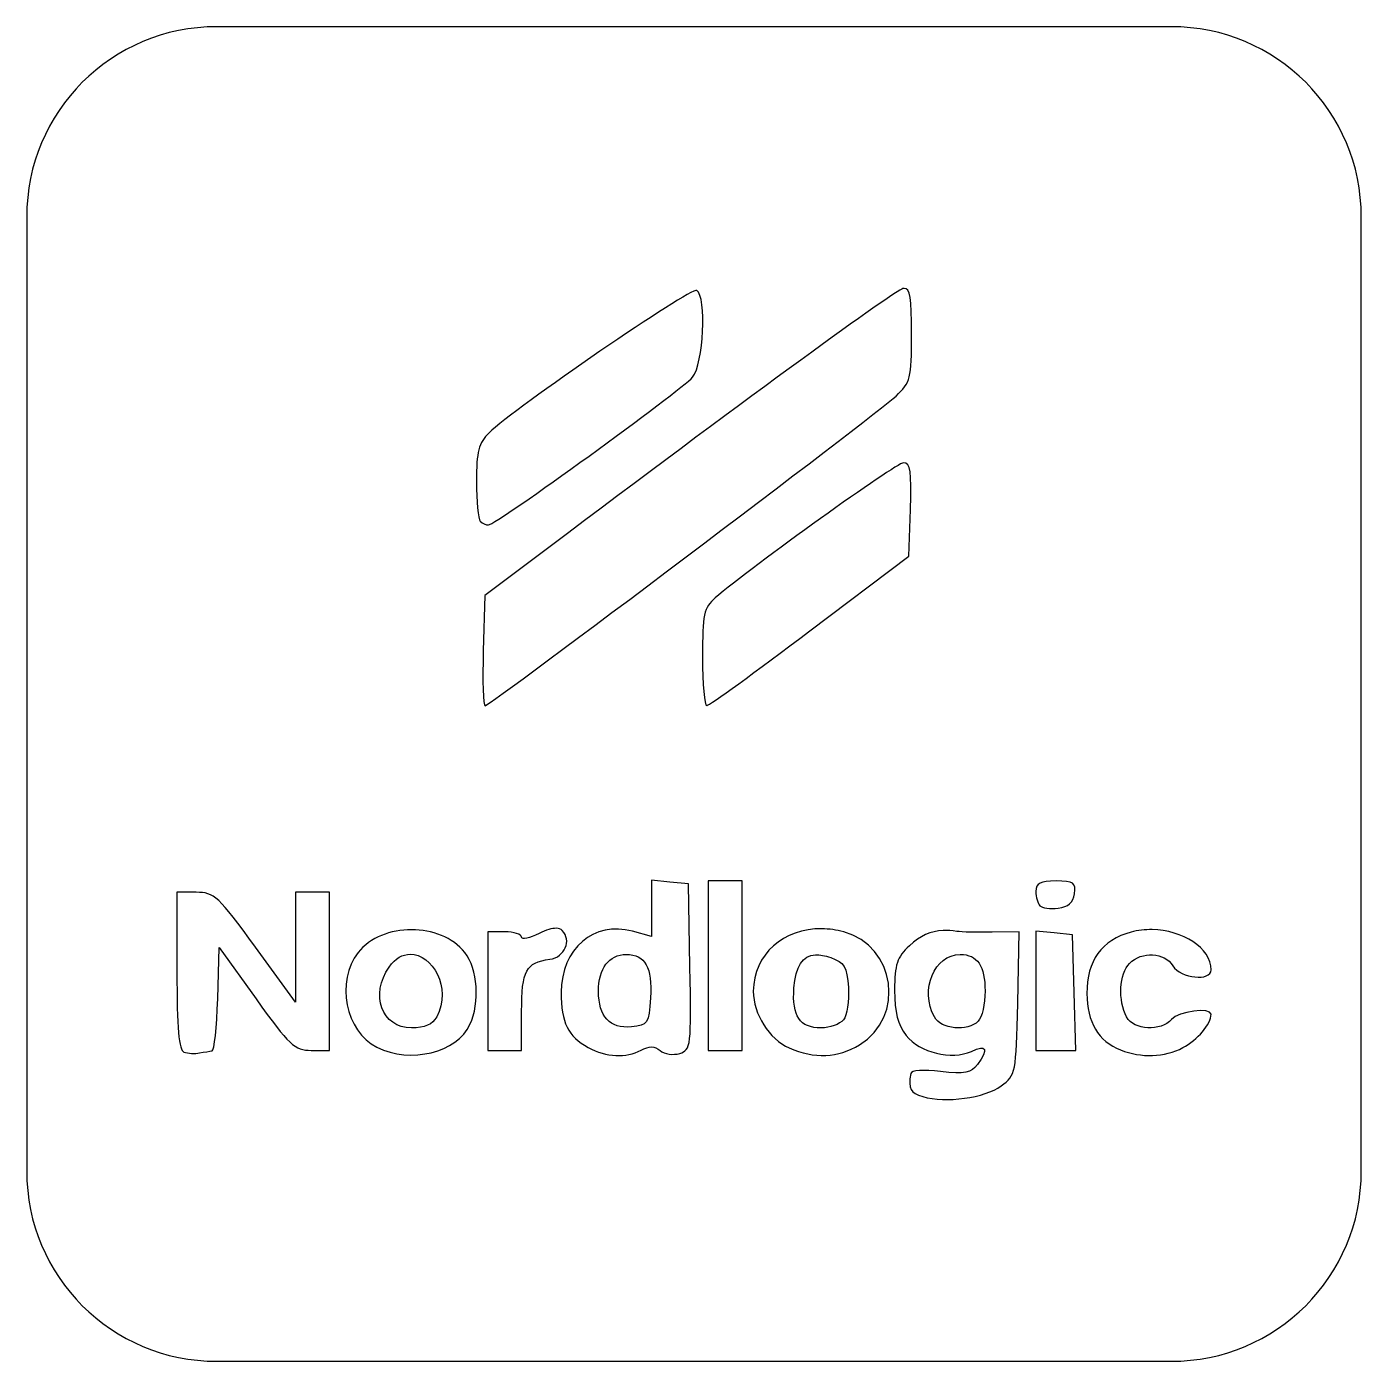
# Model space of a CAD drawing. Extents: x 116.8 to 206.6, y 45.2 to 135.
import ezdxf

# ---------------------------------------------------------------- set-up
doc = ezdxf.new("R2010")
doc.units = 0
doc.layers.add('Layer_1', color=7, linetype='CONTINUOUS')

msp = doc.modelspace()

# ---------------------------------------------------------------- linework, layer by layer
at = {"layer": 'Layer_1', "color": 1}
for points in [[(193.775872, 135.021533), (129.562047, 135.021533), (129.562047, 135.021533)], [(116.75401, 122.212942), (116.75401, 57.999118)], [(206.584463, 57.999118), (206.584463, 122.212942)], [(129.562047, 45.19053), (193.775872, 45.19053)]]:
    msp.add_lwpolyline(points, dxfattribs=at)
at = {"layer": 'Layer_1', "color": 7}
for points in [[(161.857752, 117.269092), (161.857752, 117.269092)], [(175.820586, 117.402487), (175.820586, 117.402487)], [(175.775386, 105.667114), (175.775386, 105.667114)], [(169.466728, 94.357279), (176.123202, 99.390977), (176.233447, 102.529046)], [(153.154064, 100.91233), (147.595607, 96.728056), (147.486466, 93.019481)], [(158.816147, 77.567814), (158.816147, 75.672734), (158.816147, 73.777104), (157.526855, 74.133742)], [(161.393629, 71.748081), (161.288897, 77.329686), (160.05252, 77.44875), (158.816147, 77.567814), (158.816147, 77.567814)], [(162.620082, 77.519856), (162.620082, 71.814228), (162.620082, 66.108598), (163.761098, 66.108598), (164.902114, 66.108598), (164.902114, 71.814228), (164.902114, 77.519856), (163.761098, 77.519856), (162.620082, 77.519856), (162.620082, 77.519856)], [(186.039015, 77.519856), (186.039015, 77.519856)], [(126.865504, 76.75918), (126.865504, 71.465309)], [(128.164717, 76.75918), (126.865504, 76.75918), (126.865504, 76.75918)], [(135.89937, 66.119072), (137.135195, 66.108598), (137.135195, 71.433889), (137.135195, 76.75918), (135.99418, 76.75918), (134.853164, 76.75918), (134.853164, 73.057217), (134.853164, 69.355257), (132.158272, 73.057217)], [(142.651757, 74.242881), (142.651757, 74.242881)], [(148.926793, 74.096258), (147.785777, 74.096258), (147.785777, 70.102703), (147.785777, 66.108598), (148.926793, 66.108598), (150.067809, 66.108598), (150.067809, 68.724666)], [(152.4, 74.334383), (152.4, 74.334383)], [(170.28473, 74.303516), (170.28473, 74.303516)], [(178.445473, 74.186106), (178.445473, 74.186106)], [(183.456572, 69.287456), (183.562955, 74.097361), (181.745049, 74.070352)], [(184.681371, 74.144766), (184.681371, 70.126407), (184.681371, 66.108598), (186.025784, 66.108598), (187.370201, 66.108598), (187.26216, 70.007343), (187.153573, 73.906091), (185.917197, 74.025152), (184.681371, 74.144766), (184.681371, 74.144766)], [(192.498156, 74.248395), (192.498156, 74.248395)], [(129.608902, 69.580702), (129.718043, 73.052809), (132.190795, 69.591175)], [(142.559154, 72.589786), (142.559154, 72.589786)], [(157.104622, 72.574905), (157.104622, 72.574905)], [(169.850923, 72.546793), (169.850923, 72.546793)], [(179.595309, 72.574905), (179.595309, 72.574905)]]:
    msp.add_lwpolyline(points, dxfattribs=at)
at = {"layer": 'Layer_1', "color": 1}
for points in [[(129.562047, 135.021533), (122.466111, 135.021533), (116.75401, 129.308878), (116.75401, 122.212942)], [(206.584463, 122.212942), (206.584463, 129.308878), (200.871808, 135.021533), (193.775872, 135.021533)], [(116.75401, 57.999118), (116.75401, 50.903182), (122.466114, 45.19053), (129.562047, 45.19053)], [(193.775872, 45.19053), (200.871808, 45.19053), (206.584463, 50.903182), (206.584463, 57.999118)]]:
    msp.add_open_spline(points, degree=3, dxfattribs=at)
at = {"layer": 'Layer_1', "color": 7}
for points in [[(161.857752, 117.269092), (161.478654, 117.50339), (149.518745, 109.304468), (147.880586, 107.687317)], [(175.735147, 117.39091), (175.188482, 117.274621), (165.471049, 110.18346), (153.154064, 100.91233)], [(161.573876, 111.43062), (162.318164, 112.310659), (162.538774, 116.8482), (161.857752, 117.269092)], [(175.820586, 117.402487), (175.793451, 117.401285), (175.765214, 117.397308), (175.735147, 117.39091)], [(176.313372, 114.323951), (176.313372, 116.812397), (176.227633, 117.420524), (175.820586, 117.402487)], [(175.267166, 110.159519), (176.247606, 111.073408), (176.313372, 111.334063), (176.313372, 114.323951)], [(147.836489, 101.48284), (148.31005, 101.48284), (160.825617, 110.545887), (161.573876, 111.43062)], [(147.607184, 89.310903), (147.918684, 89.310903), (173.950969, 108.93266), (175.267166, 110.159519)], [(147.880586, 107.687317), (147.170806, 106.986641), (147.0251, 106.428649), (147.0251, 104.416407)], [(175.775386, 105.667114), (175.286075, 105.667114), (165.567216, 98.694828), (163.095229, 96.570409)], [(176.233447, 102.529046), (176.324285, 105.109322), (176.242924, 105.667114), (175.775386, 105.667114)], [(147.0251, 104.416407), (147.0251, 103.081956), (147.139194, 101.875859), (147.27866, 101.736397)], [(147.27866, 101.736397), (147.418129, 101.596925), (147.669098, 101.48284), (147.836489, 101.48284)], [(163.095229, 96.570409), (162.331414, 95.913991), (162.239743, 95.484206), (162.239743, 92.572994)], [(162.524722, 89.316965), (162.681624, 89.320312), (165.805697, 91.588704), (169.466728, 94.357279)], [(147.486466, 93.019481), (147.426593, 90.979759), (147.480884, 89.310903), (147.607184, 89.310903)], [(162.239743, 92.572994), (162.239743, 90.778947), (162.367821, 89.31355), (162.524722, 89.316965)], [(186.039015, 77.519856), (184.975994, 77.519856), (184.681371, 77.368537), (184.681371, 76.822569)], [(187.275391, 76.663819), (187.381961, 77.414203), (187.229476, 77.519856), (186.039015, 77.519856)], [(132.158272, 73.057217), (129.658742, 76.490783), (129.369549, 76.75918), (128.164717, 76.75918)], [(184.681371, 76.822569), (184.681371, 76.439029), (184.803494, 76.003154), (184.952569, 75.854084)], [(186.188395, 75.695334), (186.856093, 75.773199), (187.191303, 76.071751), (187.275391, 76.663819)], [(184.952569, 75.854084), (185.101639, 75.704995), (185.657558, 75.633429), (186.188395, 75.695334)], [(157.526855, 74.133742), (154.935493, 74.849252), (152.730177, 72.960708), (152.730177, 70.026085)], [(142.651757, 74.242881), (141.258296, 74.243643), (139.865204, 73.730845), (139.057834, 72.704439)], [(146.246785, 72.700581), (145.438721, 73.727864), (144.04522, 74.242121), (142.651757, 74.242881)], [(150.067809, 73.745134), (150.067809, 73.938303), (149.554398, 74.096258), (148.926793, 74.096258)], [(151.241345, 73.979401), (150.596044, 73.657481), (150.067809, 73.551967), (150.067809, 73.745134)], [(152.4, 74.334383), (152.118289, 74.343513), (151.734667, 74.225504), (151.241345, 73.979401)], [(151.965643, 72.252994), (152.972567, 72.392852), (153.459561, 73.519562), (152.798529, 74.180594)], [(152.798529, 74.180594), (152.701684, 74.277439), (152.569029, 74.328905), (152.4, 74.334383)], [(170.28473, 74.303516), (167.725939, 74.334916), (165.662791, 72.591627), (165.662791, 70.102703)], [(171.747657, 74.096811), (171.249766, 74.230878), (170.758581, 74.297702), (170.28473, 74.303516)], [(172.804336, 66.490592), (175.905651, 68.381464), (175.242463, 73.155755), (171.747657, 74.096811)], [(178.445473, 74.186106), (177.59198, 74.148776), (176.891625, 73.824667), (176.178326, 73.163603)], [(179.35608, 74.129331), (179.031273, 74.178672), (178.72997, 74.198549), (178.445473, 74.186106)], [(181.745049, 74.070352), (180.745085, 74.055352), (179.669883, 74.081658), (179.35608, 74.129331)], [(191.084841, 74.079722), (189.117148, 73.549878), (188.102711, 72.141809), (188.113238, 69.95608)], [(192.498156, 74.248395), (192.025877, 74.256842), (191.547547, 74.204315), (191.084841, 74.079722)], [(196.472418, 71.539172), (196.472418, 73.024383), (194.544699, 74.211791), (192.498156, 74.248395)], [(176.178326, 73.163603), (175.328797, 72.376285), (175.172356, 71.910015), (175.172356, 70.172158)], [(190.984519, 71.977387), (191.816411, 72.809282), (193.329794, 72.724466), (193.898243, 71.814228)], [(139.057834, 72.704439), (137.539854, 70.77464), (138.215988, 67.370676), (140.323976, 66.330738)], [(141.150797, 71.729342), (141.570504, 72.328553), (142.069272, 72.584704), (142.559154, 72.589786)], [(142.559154, 72.589786), (144.028801, 72.605041), (145.417994, 70.363358), (144.348951, 68.365826)], [(146.591844, 67.856502), (147.27737, 69.361065), (147.118364, 71.592549), (146.246785, 72.700581)], [(150.067809, 68.724666), (150.067809, 71.508607), (150.347288, 72.028212), (151.965643, 72.252994)], [(155.240965, 70.102703), (155.240965, 71.63206), (155.951722, 72.574905), (157.104622, 72.574905)], [(157.104622, 72.574905), (158.387937, 72.574905), (158.874308, 71.709135), (158.743385, 69.656769)], [(168.397369, 70.320985), (168.504768, 71.778482), (168.969724, 72.504332), (169.850923, 72.546793)], [(169.850923, 72.546793), (170.144657, 72.560946), (170.484411, 72.499089), (170.872878, 72.363238)], [(170.872878, 72.363238), (171.786784, 72.04363), (171.955993, 71.756257), (172.057438, 70.352405)], [(177.847955, 68.365826), (176.857745, 70.216049), (177.837042, 72.574905), (179.595309, 72.574905)], [(179.595309, 72.574905), (180.746067, 72.574905), (181.257773, 71.813867), (181.257773, 70.102703)], [(190.780568, 68.365826), (190.198471, 69.45349), (190.302464, 71.295332), (190.984519, 71.977387)], [(126.865504, 71.465309), (126.865504, 67.573047), (126.991042, 66.128103), (127.340651, 66.005519)], [(142.650656, 67.629951), (140.663721, 67.629951), (139.845641, 69.865972), (141.150797, 71.729342)], [(160.710121, 65.915674), (161.467842, 66.156164), (161.49456, 66.387688), (161.393629, 71.748081)], [(193.898243, 71.814228), (194.430952, 70.961232), (196.472418, 70.743046), (196.472418, 71.539172)], [(157.452438, 67.706021), (156.001023, 67.564388), (155.240965, 68.388285), (155.240965, 70.102703)], [(165.662791, 70.102703), (165.662791, 68.565137), (166.733104, 66.86426), (168.064987, 66.284987)], [(170.227405, 67.629951), (168.794216, 67.629951), (168.257265, 68.419637), (168.397369, 70.320985)], [(172.057438, 70.352405), (172.122521, 69.451718), (171.973209, 68.470691), (171.725607, 68.172348)], [(175.172356, 70.172158), (175.172356, 68.67467), (175.384279, 67.843692), (175.94957, 67.125039)], [(181.257773, 70.102703), (181.257773, 69.244976), (181.052411, 68.3374), (180.801368, 68.086358)], [(129.228562, 66.079383), (129.377612, 66.09539), (129.548752, 67.671107), (129.608902, 69.580702)], [(132.190795, 69.591175), (134.428732, 66.458023), (134.780398, 66.128667), (135.89937, 66.119072)], [(152.730177, 70.026085), (152.730177, 67.981332), (153.181239, 67.062529), (154.546983, 66.321368)], [(158.743385, 69.656769), (158.632164, 67.913203), (158.566683, 67.814756), (157.452438, 67.706021)], [(182.347526, 63.729552), (183.326907, 64.459966), (183.352573, 64.588668), (183.456572, 69.287456)], [(188.113238, 69.95608), (188.122622, 68.007832), (188.879246, 66.741547), (190.387001, 66.149938)], [(144.348951, 68.365826), (144.077162, 67.857987), (143.551106, 67.629951), (142.650656, 67.629951)], [(180.801368, 68.086358), (180.078112, 67.363101), (178.294216, 67.531978), (177.847955, 68.365826)], [(193.810049, 68.20046), (193.123388, 67.373084), (191.257318, 67.475017), (190.780568, 68.365826)], [(196.472418, 68.555993), (196.472418, 69.02996), (194.252407, 68.733471), (193.810049, 68.20046)], [(194.578441, 66.302626), (195.549492, 66.804781), (196.472418, 67.903032), (196.472418, 68.555993)], [(140.323976, 66.330738), (142.601239, 65.207291), (145.731961, 65.969268), (146.591844, 67.856502)], [(171.725607, 68.172348), (171.478005, 67.874006), (170.803779, 67.629951), (170.227405, 67.629951)], [(168.064987, 66.284987), (169.77671, 65.54051), (171.358622, 65.609141), (172.804336, 66.490592)], [(175.94957, 67.125039), (176.862026, 65.96504), (178.997748, 65.443115), (180.336142, 66.052924)], [(180.336142, 66.052924), (181.368974, 66.523513), (181.510059, 66.218575), (180.744041, 65.17098)], [(127.340651, 66.005519), (127.602152, 65.91384), (128.073054, 65.886086), (128.386857, 65.944336)], [(128.386857, 65.944336), (128.70066, 66.002584), (129.079512, 66.063381), (129.228562, 66.079383)], [(154.546983, 66.321368), (155.787635, 65.648093), (157.069559, 65.580868), (158.105077, 66.135057)], [(158.105077, 66.135057), (158.654256, 66.428974), (159.011216, 66.420253), (159.392716, 66.103637)], [(159.392716, 66.103637), (159.683109, 65.862633), (160.276176, 65.777941), (160.710121, 65.915674)], [(190.387001, 66.149938), (191.791937, 65.598671), (193.324553, 65.654215), (194.578441, 66.302626)], [(178.271842, 64.699691), (177.134545, 64.83439), (176.289177, 64.779535), (176.256047, 64.569053)], [(180.744041, 65.17098), (180.315179, 64.58448), (179.905849, 64.506166), (178.271842, 64.699691)], [(176.256047, 64.569053), (176.086488, 63.491916), (176.205165, 63.265898), (177.074048, 63.006358)], [(177.074048, 63.006358), (178.593287, 62.552559), (181.259305, 62.917969), (182.347526, 63.729552)]]:
    msp.add_open_spline(points, degree=3, dxfattribs=at)

doc.saveas('drawing.dxf')
